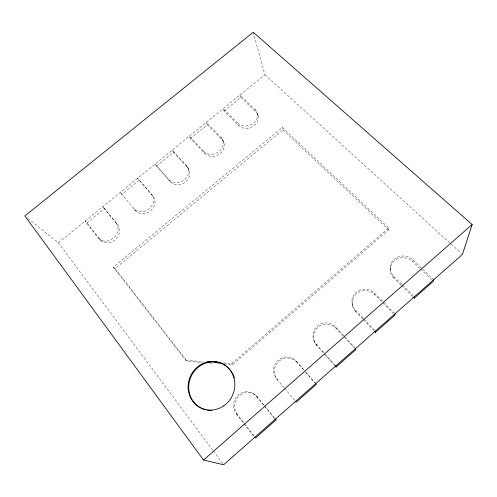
<?xml version="1.0" encoding="UTF-8"?>
<svg xmlns="http://www.w3.org/2000/svg" width="497" height="497" viewBox="0 0 497 497"><rect width="100%" height="100%" fill="white"/><g stroke="black" fill="none" stroke-linecap="round" stroke-linejoin="round"><path stroke-width="0.37" stroke-dasharray="2.48 1.86" d="M224.259 363.928L232.751 364.512L388.666 229.869L388.716 227.993L282.321 127.449L113.359 267.137L185.841 360.393L187.207 361.375L202.646 362.437M390.151 269.324L390.213 267.678M400.98 285.11L393.804 278.047L393.885 276.45A13.289 12.195 7.5 0 1 394.233 259.26A13.289 12.195 7.5 0 1 412.92 259.825L422.245 268.703M419.971 268.467L412.703 261.534L412.92 259.825M223.283 362.959L231.683 363.531L388.716 227.993M113.359 267.137L115.093 268.647L282.942 129.785L282.321 127.449M27.844 218.338L58.391 242.791L264.876 74.699L253.445 32.995M86.913 222.805L104.445 208.523L117.777 224.948A11.487 9.778 -41.3 0 1 115.043 239.927A11.487 9.778 -41.3 0 1 100.021 239.504L98.232 237.846L85.074 221.066L86.913 222.805L100.021 239.504M139.179 180.225L121.871 194.327L120.255 192.426L135.426 210.486A11.338 9.71 -36.3 0 0 150.541 210.747A11.338 9.71 -36.3 0 0 152.952 196.116L137.681 178.243L152.952 196.116M156.381 166.215L173.472 152.293L172.192 150.15L186.468 165.576L187.68 167.657A11.232 9.617 -31 0 1 185.58 181.945A11.232 9.617 -31 0 1 170.372 181.84L154.989 164.153L169.048 179.839L170.372 181.84M190.457 138.452L207.33 124.704L206.267 122.405L220.972 137.315L221.96 139.558A11.158 9.499 -26 0 1 220.165 153.517A11.158 9.499 -26 0 1 204.876 153.561L190.457 138.452L189.282 136.234L203.776 151.399L204.876 153.561M224.104 111.042L240.772 97.468L239.914 95.014L255.029 109.415L255.806 111.813A11.114 9.356 -21.6 0 1 254.309 125.449A11.114 9.356 -21.6 0 1 238.939 125.642L224.104 111.042L223.147 108.669L238.057 123.318L238.939 125.642M185.841 360.393L203.416 361.592M210.361 362.972L213.449 363.183M217.313 363.45L219.624 363.605M263.832 404.931L256.595 396.364A13.63 13.003 -75.9 0 0 238.311 394.935A13.63 13.003 -75.9 0 0 236.386 414.02L237.442 414.66L244.151 423.208M254.104 394.015L255.029 394.798M264.876 74.699L461.284 253.371M231.683 363.531L232.751 364.512M100.114 239.604L101.891 241.256M282.942 129.785L388.666 229.869M422.792 269.225L433.757 279.674M240.772 97.468L255.806 111.813M420.53 269.001L431.707 279.668M393.885 276.45L402.011 284.433M402.551 284.967L413.38 295.603M401.533 285.651L412.572 296.516M362.909 319.124L355.579 311.439L355.392 310.072A13.22 12.531 6.9 0 1 356.113 292.429A13.22 12.531 6.9 0 1 374.713 293.199L394.488 313.253M207.33 124.704L221.96 139.558M374.713 293.199L374.763 294.684L382.193 302.226M382.721 302.76L393.332 313.539M355.392 310.072L363.301 318.353M363.829 318.906L374.378 329.946M363.437 319.67L373.906 330.642M104.445 208.523L102.724 206.702L117.777 224.948M334.537 365.307L316.713 345.403L316.241 344.272A13.152 12.885 3.1 0 1 317.353 326.162A13.152 12.885 3.1 0 1 335.848 327.144L344.694 336.699M345.21 337.264L355.616 348.503M173.472 152.293L187.68 167.657M335.848 327.144L336.177 328.393L343.408 336.214M343.924 336.773L354.255 347.943M316.241 344.272L324.957 354.001M325.467 354.572L335.723 366.022M284.122 387.747L276.655 378.844A13.257 13.071 -69 0 1 278.165 360.257A13.257 13.071 -69 0 1 296.56 361.462L305.152 371.365M305.655 371.949L315.763 383.603M296.56 361.462L303.698 369.998M305.711 372.315L314.744 382.733M276.655 378.844L277.413 379.739A13.164 12.984 -70.5 0 1 278.91 361.269A13.164 12.984 -70.5 0 1 297.175 362.468M135.426 210.486L133.873 208.653A11.412 9.754 -36.2 0 0 149.075 208.908A11.412 9.754 -36.2 0 0 151.517 194.203M284.619 388.343L295.218 400.955M264.323 405.533L274.543 418.132M256.595 396.364L275.22 419.319M244.63 423.817L254.215 436.031M236.386 414.02L243.431 423.003M243.903 423.606L254.24 436.788M115.093 268.647L187.207 361.375M58.391 242.791L212.996 450.45M213.462 451.071L222.718 463.502M187.878 167.663L189.084 169.732M222.439 139.34L223.42 141.57M314.328 341.47L314.812 342.619M257.39 113.683L258.154 116.062M352.23 304.282L352.441 305.686M186.468 165.576A11.301 9.66 -31 0 1 184.344 179.939A11.301 9.66 -31 0 1 169.048 179.839M255.029 109.415A11.182 9.393 -21.6 0 1 253.52 123.113A11.182 9.393 -21.6 0 1 238.057 123.318M220.972 137.315A11.226 9.536 -26 0 1 219.152 151.343A11.226 9.536 -26 0 1 203.776 151.399M116.112 223.203A11.555 9.822 -41.3 0 1 113.341 238.262A11.555 9.822 -41.3 0 1 98.232 237.846M237.442 414.66A13.537 12.916 -76.3 0 1 239.349 395.711A13.537 12.916 -76.3 0 1 257.502 397.134M316.713 345.403A13.059 12.798 4 0 1 317.813 327.411A13.059 12.798 4 0 1 336.177 328.393M355.579 311.439A13.127 12.45 7.3 0 1 356.293 293.907A13.127 12.45 7.3 0 1 374.763 294.684M393.804 278.047A13.195 12.121 7.8 0 1 394.146 260.962A13.195 12.121 7.8 0 1 412.703 261.534"/><path stroke-width="0.75" d="M395.022 313.793L394.929 315.154L375.477 332.288L374.434 331.188M413.125 297.063L414.225 298.144L414.461 296.672M433.757 279.674L433.384 281.265L414.225 298.144M472.15 224.532L462.427 254.414L223.644 464.751L203.509 460.029L24.85 215.94L253.24 32.249L472.15 224.532L203.509 460.029M275.034 418.729L276.009 419.928L255.651 437.863L254.706 437.385M335.046 365.879L336.065 367.016L355.809 349.621L355.616 348.503M207.237 361.859L211.057 362.12M214.114 362.325L220.991 362.798M275.22 419.319L276.009 419.928M295.566 401.396L296.206 402.135L316.247 384.473L315.763 383.603M335.723 366.022L336.065 367.016M375.434 331.045L375.477 332.288M206.149 409.882A24.546 23.055 -65.1 0 1 193.258 372.657A24.546 23.055 -65.1 0 1 231.857 372.34M232.242 372.998A24.546 23.055 -65.1 0 1 234.36 377.987M211.505 410.392A24.546 23.055 -65.1 0 1 207.653 410.162M223.749 405.838A24.626 23.123 -64.9 0 0 222.594 363.767A24.626 23.123 -64.9 0 0 188.09 387.604A24.626 23.123 -64.9 0 0 223.749 405.838"/></g></svg>
